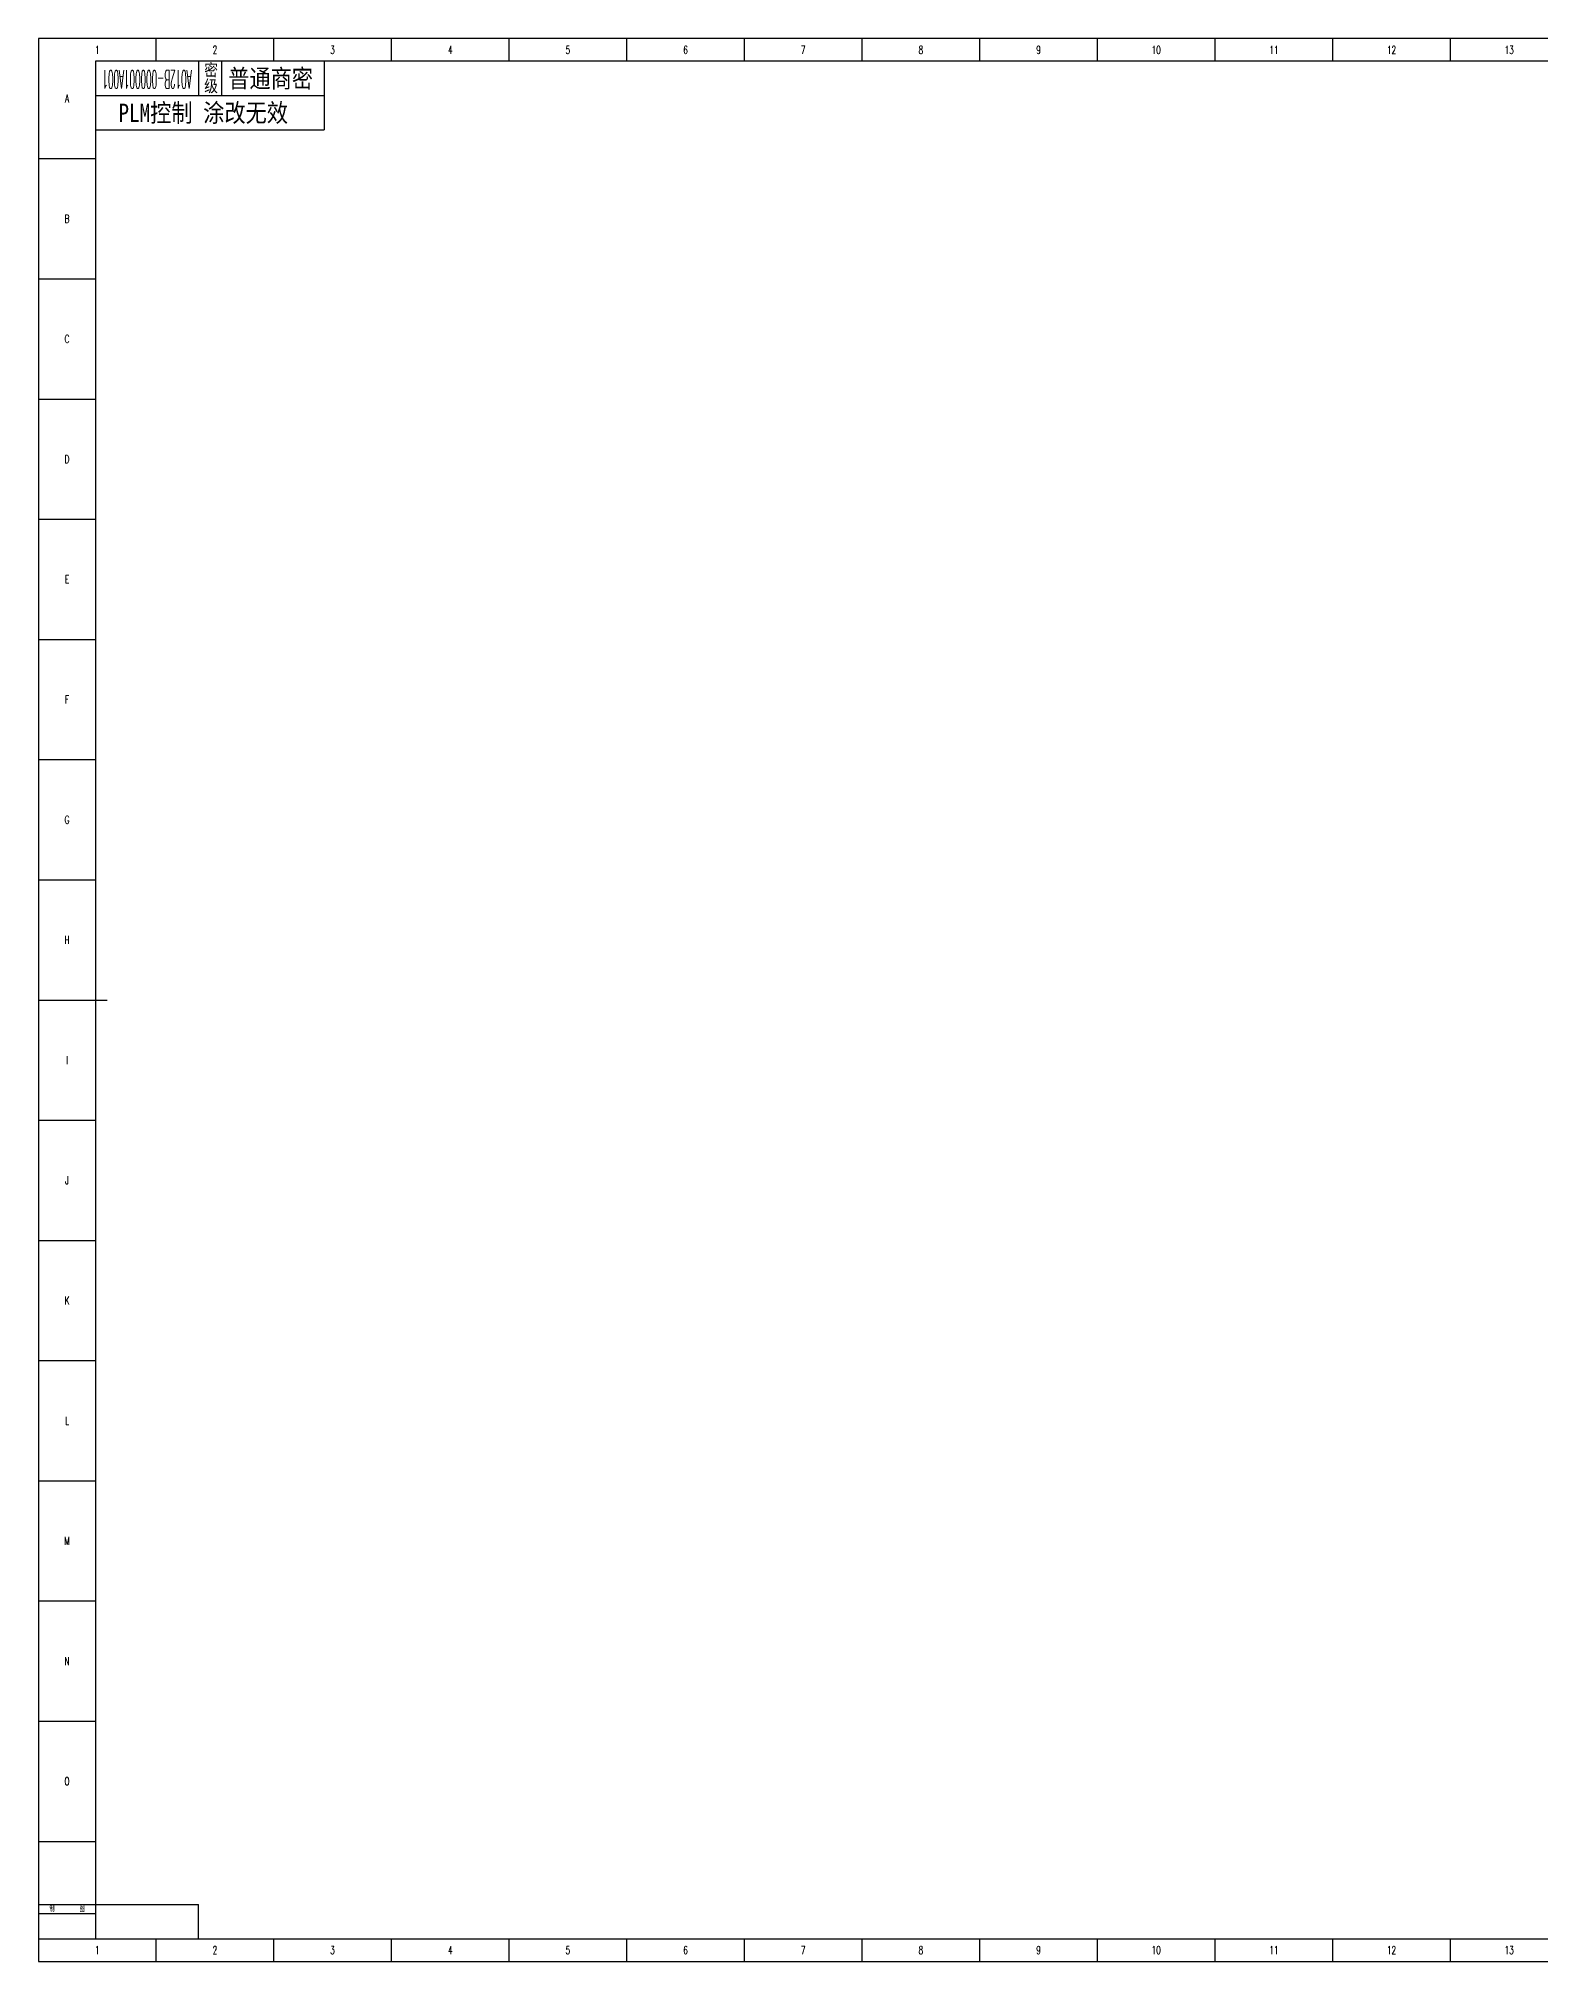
# Model space of a CAD drawing. Header units: millimetres. Extents: x 0 to 1338, y 0 to 841.
# Drawn here: x 0 to 657, y 0 to 841 of the extents above; entities that cross this region are included whole.
import ezdxf
from ezdxf.enums import TextEntityAlignment as Align

# ---------------------------------------------------------------- set-up
doc = ezdxf.new("R2010")
doc.units = ezdxf.units.MM
doc.layers.add('PDM_Title', color=7, linetype='Continuous')
doc.styles.add('HZ', font='TXT.SHX', dxfattribs={"width": 0.667, "bigfont": 'HZTXT.SHX'})
doc.styles.add('pdmHT', font='SIMHEI.TTF')

# ---------------------------------------------------------------- blocks, each defined once
blk = doc.blocks.new('FitPDM_DWGFrame')
at = {"layer": 'PDM_Title', "color": 2}
for p, q in [((1338, 841), (0, 841)), ((0, 841), (0, 0)), ((51.46, 831), (51.46, 841)), ((102.92, 831), (102.92, 841)), ((154.38, 831), (154.38, 841)), ((205.85, 831), (205.85, 841)), ((257.31, 831), (257.31, 841)), ((308.77, 831), (308.77, 841)), ((360.23, 831), (360.23, 841)), ((411.69, 831), (411.69, 841)), ((463.15, 831), (463.15, 841)), ((514.62, 831), (514.62, 841)), ((566.08, 831), (566.08, 841)), ((617.54, 831), (617.54, 841)), ((0, 788.44), (25, 788.44)), ((0, 735.87), (25, 735.87)), ((0, 683.31), (25, 683.31)), ((0, 630.75), (25, 630.75)), ((0, 578.19), (25, 578.19)), ((0, 525.62), (25, 525.62)), ((0, 473.06), (25, 473.06)), ((0, 367.94), (25, 367.94)), ((0, 315.38), (25, 315.38)), ((0, 262.81), (25, 262.81)), ((0, 210.25), (25, 210.25)), ((0, 157.69), (25, 157.69)), ((0, 105.12), (25, 105.12)), ((0, 52.56), (25, 52.56)), ((0, 25), (25, 25)), ((0, 21), (25, 21)), ((0, 10), (25, 10)), ((51.46, 0), (51.46, 10)), ((102.92, 0), (102.92, 10)), ((154.38, 0), (154.38, 10)), ((205.85, 0), (205.85, 10)), ((257.31, 0), (257.31, 10)), ((308.77, 0), (308.77, 10)), ((360.23, 0), (360.23, 10)), ((411.69, 0), (411.69, 10)), ((463.15, 0), (463.15, 10)), ((514.62, 0), (514.62, 10)), ((566.08, 0), (566.08, 10)), ((617.54, 0), (617.54, 10)), ((0, 0), (1338, 0))]:
    blk.add_line(p, q, dxfattribs=at)
at = {"layer": 'PDM_Title', "color": 0}
for p, q in [((1328, 831), (25, 831)), ((25, 831), (25, 10)), ((70, 831), (70, 816)), ((80, 831), (80, 816)), ((125, 831), (125, 816)), ((25, 816), (70, 816)), ((70, 816), (125, 816)), ((125, 816), (125, 801)), ((25, 801), (125, 801)), ((0, 420.5), (30, 420.5)), ((25, 25), (70, 25)), ((70, 10), (70, 25)), ((25, 10), (1328, 10))]:
    blk.add_line(p, q, dxfattribs=at)
at = {"layer": 'PDM_Title', "color": 2, "style": 'HZ', "width": 0.667}
for s, height, p in [('1', 3.5, (25.73, 836)), ('2', 3.5, (77.19, 836)), ('3', 3.5, (128.65, 836)), ('4', 3.5, (180.12, 836)), ('5', 3.5, (231.58, 836)), ('6', 3.5, (283.04, 836)), ('7', 3.5, (334.5, 836)), ('8', 3.5, (385.96, 836)), ('9', 3.5, (437.42, 836)), ('10', 3.5, (488.88, 836)), ('11', 3.5, (540.35, 836)), ('12', 3.5, (591.81, 836)), ('13', 3.5, (643.27, 836)), ('A', 3.5, (12.5, 814.72)), ('B', 3.5, (12.5, 762.16)), ('C', 3.5, (12.5, 709.59)), ('D', 3.5, (12.5, 657.03)), ('E', 3.5, (12.5, 604.47)), ('F', 3.5, (12.5, 551.91)), ('G', 3.5, (12.5, 499.34)), ('H', 3.5, (12.5, 446.78)), ('I', 3.5, (12.5, 394.22)), ('J', 3.5, (12.5, 341.66)), ('K', 3.5, (12.5, 289.09)), ('L', 3.5, (12.5, 236.53)), ('M', 3.5, (12.5, 183.97)), ('N', 3.5, (12.5, 131.41)), ('O', 3.5, (12.5, 78.84)), ('制      图', 2.5, (12.5, 23)), ('1', 3.5, (25.73, 5)), ('2', 3.5, (77.19, 5)), ('3', 3.5, (128.65, 5)), ('4', 3.5, (180.12, 5)), ('5', 3.5, (231.58, 5)), ('6', 3.5, (283.04, 5)), ('7', 3.5, (334.5, 5)), ('8', 3.5, (385.96, 5)), ('9', 3.5, (437.42, 5)), ('10', 3.5, (488.88, 5)), ('11', 3.5, (540.35, 5)), ('12', 3.5, (591.81, 5)), ('13', 3.5, (643.27, 5))]:
    blk.add_text(s, height=height, dxfattribs=at).set_placement(p, align=Align.MIDDLE_CENTER)
at = {"layer": 'PDM_Title', "color": 2, "style": 'HZ', "width": 0.365625}
blk.add_text('A012B-000001A001', height=8, rotation=180, dxfattribs=at).set_placement((67, 827.1), (28, 827.1), align=Align.FIT)
at = {"layer": 'PDM_Title', "color": 2, "style": 'HZ'}
for s, p in [('密', (72.5, 824)), ('级', (72.5, 817))]:
    blk.add_text(s, height=6, dxfattribs=at).set_placement(p)
at = {"layer": 'PDM_Title', "color": 2, "style": 'pdmHT', "width": 0.85}
for s, p in [('普通商密', (83, 819.5)), ('PLM控制 涂改无效', (35, 804.5))]:
    blk.add_text(s, height=8, dxfattribs=at).set_placement(p)

msp = doc.modelspace()

# ---------------------------------------------------------------- block references
at = {"layer": 'PDM_Title'}
msp.add_blockref('FitPDM_DWGFrame', (0, 0), dxfattribs=at)

doc.saveas('drawing.dxf')
